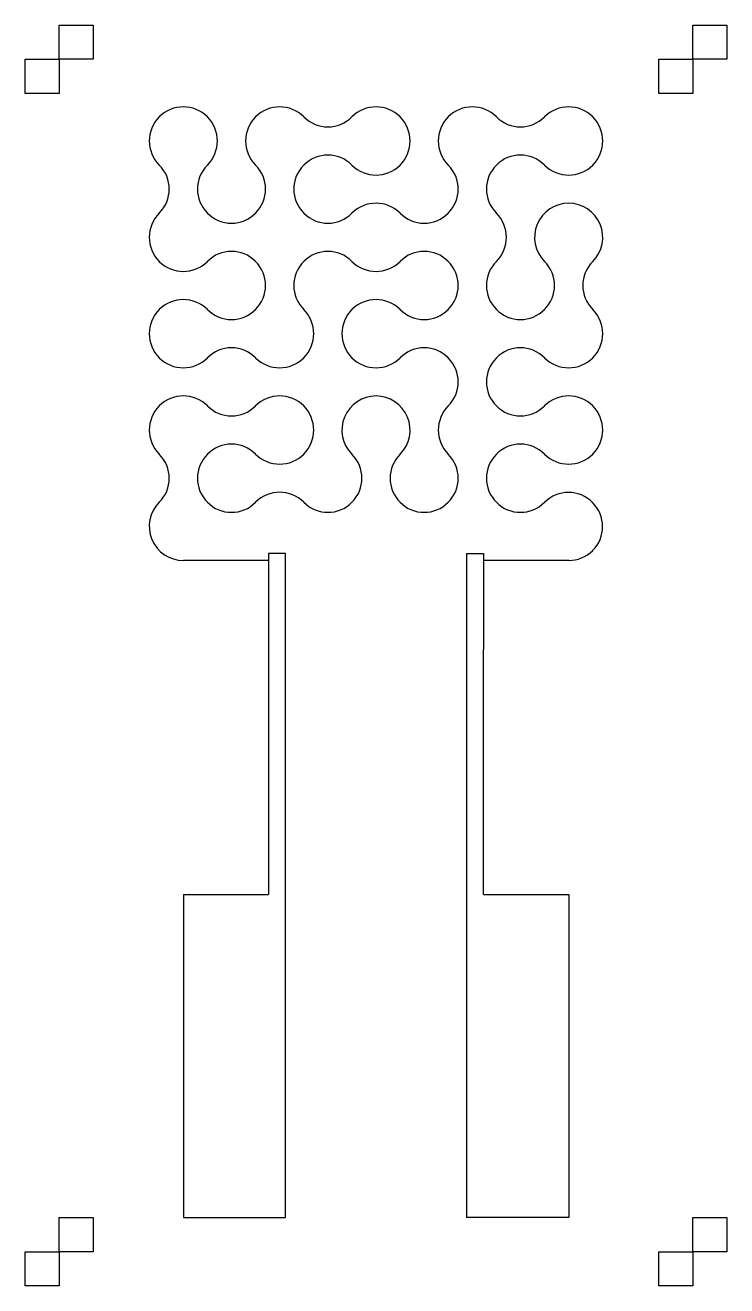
# Model space of a CAD drawing. Header units: millimetres. Extents: x 31.7 to 52.3, y 13.8 to 50.8.
import ezdxf

# ---------------------------------------------------------------- set-up
doc = ezdxf.new("R2010")
doc.units = ezdxf.units.MM
doc.header["$MEASUREMENT"] = 0

# ---------------------------------------------------------------- blocks, each defined once
blk = doc.blocks.new('*U1')
for p, q in [((0, 0), (0, 1)), ((0, 1), (1, 1)), ((1, 1), (1, 0)), ((-1, -1), (-1, 0)), ((-1, 0), (0, 0)), ((1, 0), (0, 0)), ((0, 0), (0, -1)), ((0, -1), (-1, -1))]:
    blk.add_line(p, q)
blk = doc.blocks.new('*U2')
at = {"color": 0, "linetype": 'ByBlock', "lineweight": -2, "transparency": 16777216}
for p in [(-18.6, 0), (0, 0), (-18.6, -35), (0, -35)]:
    blk.add_blockref('*U1', p, dxfattribs=at)

msp = doc.modelspace()

# ---------------------------------------------------------------- linework, layer by layer
for p, q in [((39.39, 35.325), (38.89, 35.325)), ((38.89, 35.325), (38.89, 25.325)), ((39.39, 35.125), (39.39, 35.325)), ((44.704, 35.325), (45.204, 35.325)), ((44.704, 35.325), (44.704, 25.325)), ((45.204, 35.325), (45.204, 32.514)), ((38.89, 35.125), (36.39, 35.125)), ((39.39, 32.514), (39.39, 35.125)), ((47.704, 35.125), (45.204, 35.125)), ((45.204, 25.325), (45.204, 32.514)), ((36.39, 25.325), (38.89, 25.325)), ((44.704, 25.325), (44.704, 15.836)), ((45.204, 25.325), (47.704, 25.325))]:
    msp.add_line(p, q)
for points in [[(36.39, 25.325), (36.39, 15.836), (39.39, 15.836), (39.39, 32.514)], [(47.704, 25.325), (47.704, 15.836), (44.704, 15.836)]]:
    msp.add_lwpolyline(points)
for centre, start, end in [((36.39, 47.438), 315.0094, 224.9906), ((39.218, 47.438), 45, 225), ((40.633, 48.852), 225, 315), ((42.047, 47.438), 225, 135), ((44.875, 47.438), 45, 225), ((46.289, 48.852), 225, 315), ((47.704, 47.438), 225, 135), ((40.633, 46.024), 45, 315), ((46.289, 46.024), 45, 225), ((34.976, 46.024), 315, 45), ((37.804, 46.024), 135, 45), ((43.461, 46.024), 225, 45), ((42.047, 44.61), 45, 135), ((47.704, 44.61), 315, 225), ((36.39, 44.61), 135, 315), ((44.875, 44.61), 315, 45), ((37.804, 43.196), 225, 135), ((40.633, 43.196), 45, 225), ((43.461, 43.196), 225, 135), ((42.047, 44.61), 225, 315), ((46.289, 43.196), 135, 45), ((49.118, 43.196), 135, 225), ((36.39, 41.781), 45, 315), ((42.047, 41.781), 45, 315), ((39.218, 41.781), 225, 45), ((47.704, 41.781), 225, 45), ((37.804, 40.367), 45, 135), ((43.461, 40.367), 315, 135), ((46.289, 40.367), 45, 315), ((36.39, 38.953), 45, 225), ((37.804, 40.367), 225, 315), ((39.218, 38.953), 225, 135), ((42.047, 38.953), 315, 225), ((44.875, 38.953), 135, 225), ((47.704, 38.953), 225, 135), ((37.804, 37.539), 45, 315), ((46.289, 37.539), 45, 315), ((34.976, 37.539), 315, 45), ((40.633, 37.539), 225, 45), ((43.461, 37.539), 135, 45), ((39.218, 36.125), 45, 135), ((47.7, 36.121), 315.0635, 134.8729), ((36.39, 36.125), 135, 270), ((47.704, 36.125), 135, 135.0635), ((47.704, 36.125), 270, 314.8094)]:
    msp.add_arc(centre, 1, start, end)

# ---------------------------------------------------------------- block references
msp.add_blockref('*U2', (51.347, 49.836))

doc.saveas('drawing.dxf')
